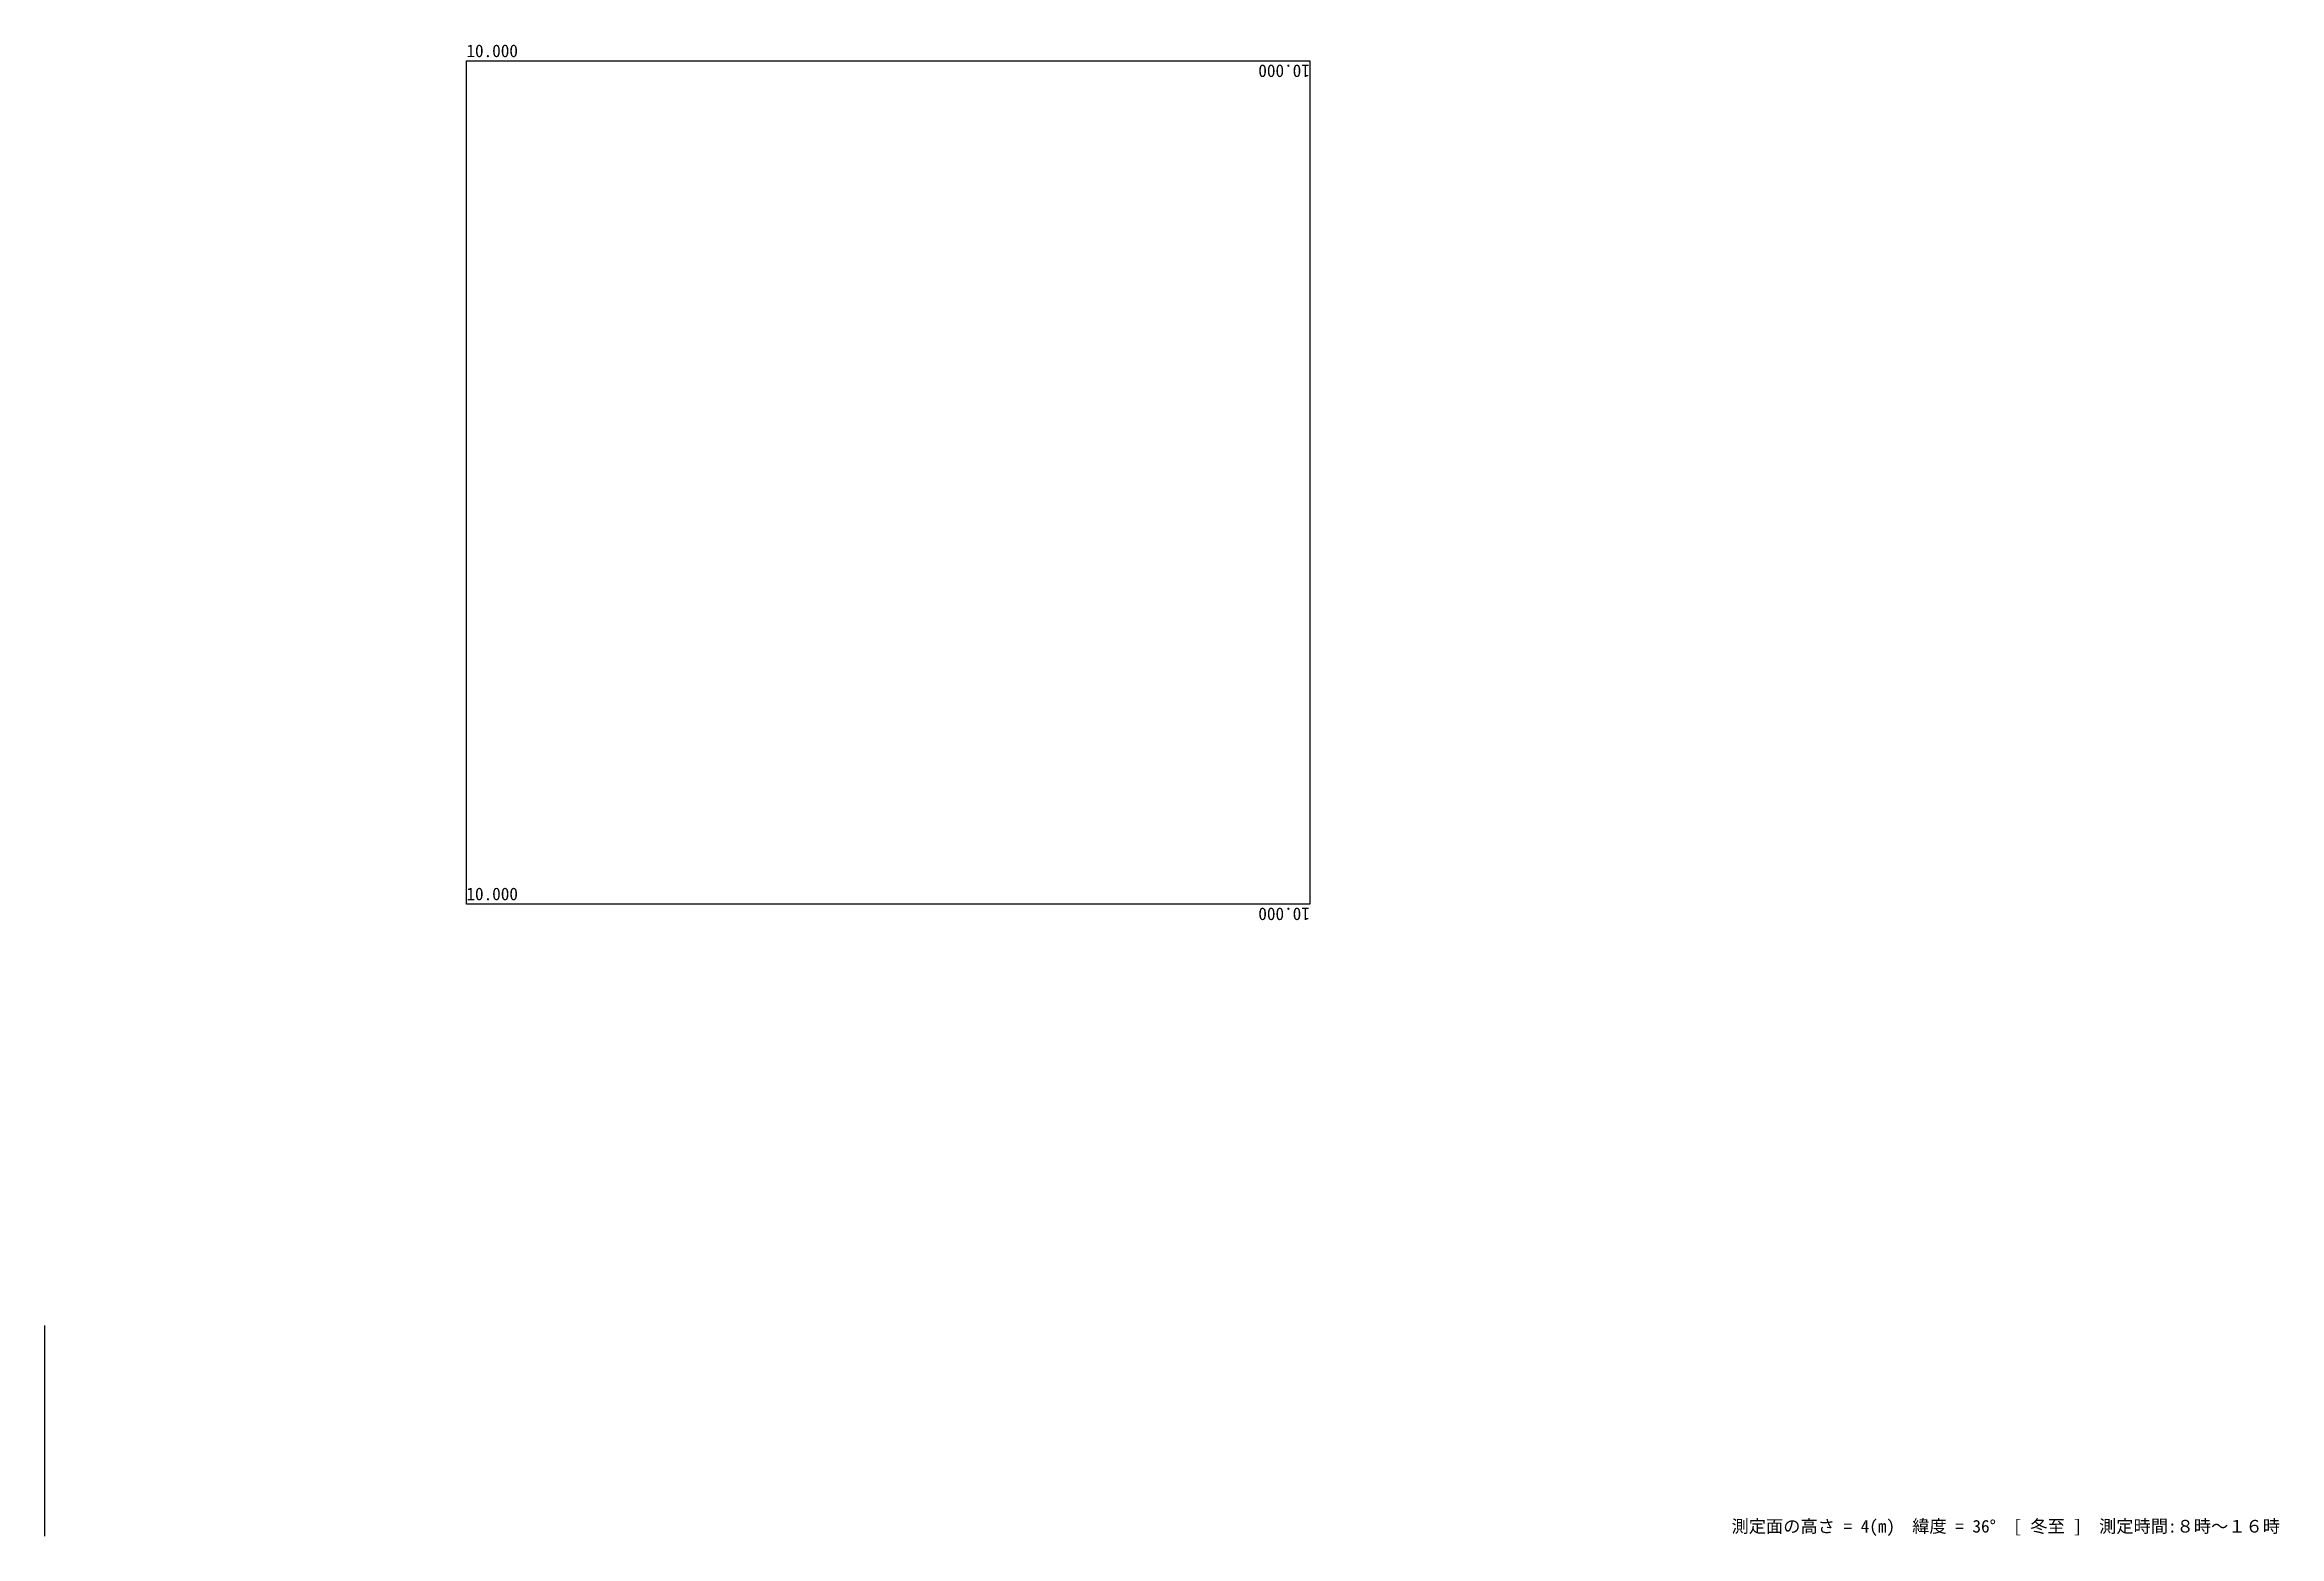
# Model space of a CAD drawing. Units: millimetres at full size, sheet at 1:100. Extents: x -15551 to 16890, y -18796 to 2869.
import ezdxf
from ezdxf.enums import TextEntityAlignment as Align

# ---------------------------------------------------------------- set-up
doc = ezdxf.new("R2010")
doc.units = ezdxf.units.MM
doc.header["$LTSCALE"] = 100
doc.layers.add('0-0', color=2, linetype='Continuous')
doc.styles.add('ＭＳ ゴシック', font='')
doc.styles.get('ＭＳ ゴシック').set_extended_font_data('MS Gothic')

msp = doc.modelspace()

# ---------------------------------------------------------------- linework, layer by layer
at = {"layer": '0-0', "color": 7}
msp.add_line((-15551, -18795.9), (-15551, -15734.7), dxfattribs=at)
msp.add_lwpolyline([(-9428.6, 2632.7), (2816.3, 2632.7), (2816.3, -9612.2), (-9428.6, -9612.2)], close=True, dxfattribs=at)

# ---------------------------------------------------------------- texts
at = {"layer": '0-0', "style": 'ＭＳ ゴシック'}
for p in [(-9428.6, 2632.7), (-9428.6, -9612.2)]:
    msp.add_text('10.000', height=183.3, dxfattribs=at).set_placement(p, align=Align.BOTTOM_LEFT)
for p in [(2816.3, 2632.7), (2816.3, -9612.2)]:
    msp.add_text('10.000', height=183.3, rotation=180, dxfattribs=at).set_placement(p, align=Align.BOTTOM_LEFT)
at = {"layer": '0-0', "color": 4, "style": 'ＭＳ ゴシック'}
msp.add_text('測定面の高さ = 4(m)  緯度 = 36°  [ 冬至 ]  測定時間:８時～１６時', height=183.3, dxfattribs=at).set_placement((8938.8, -18795.9), align=Align.BOTTOM_LEFT)

doc.saveas('drawing.dxf')
